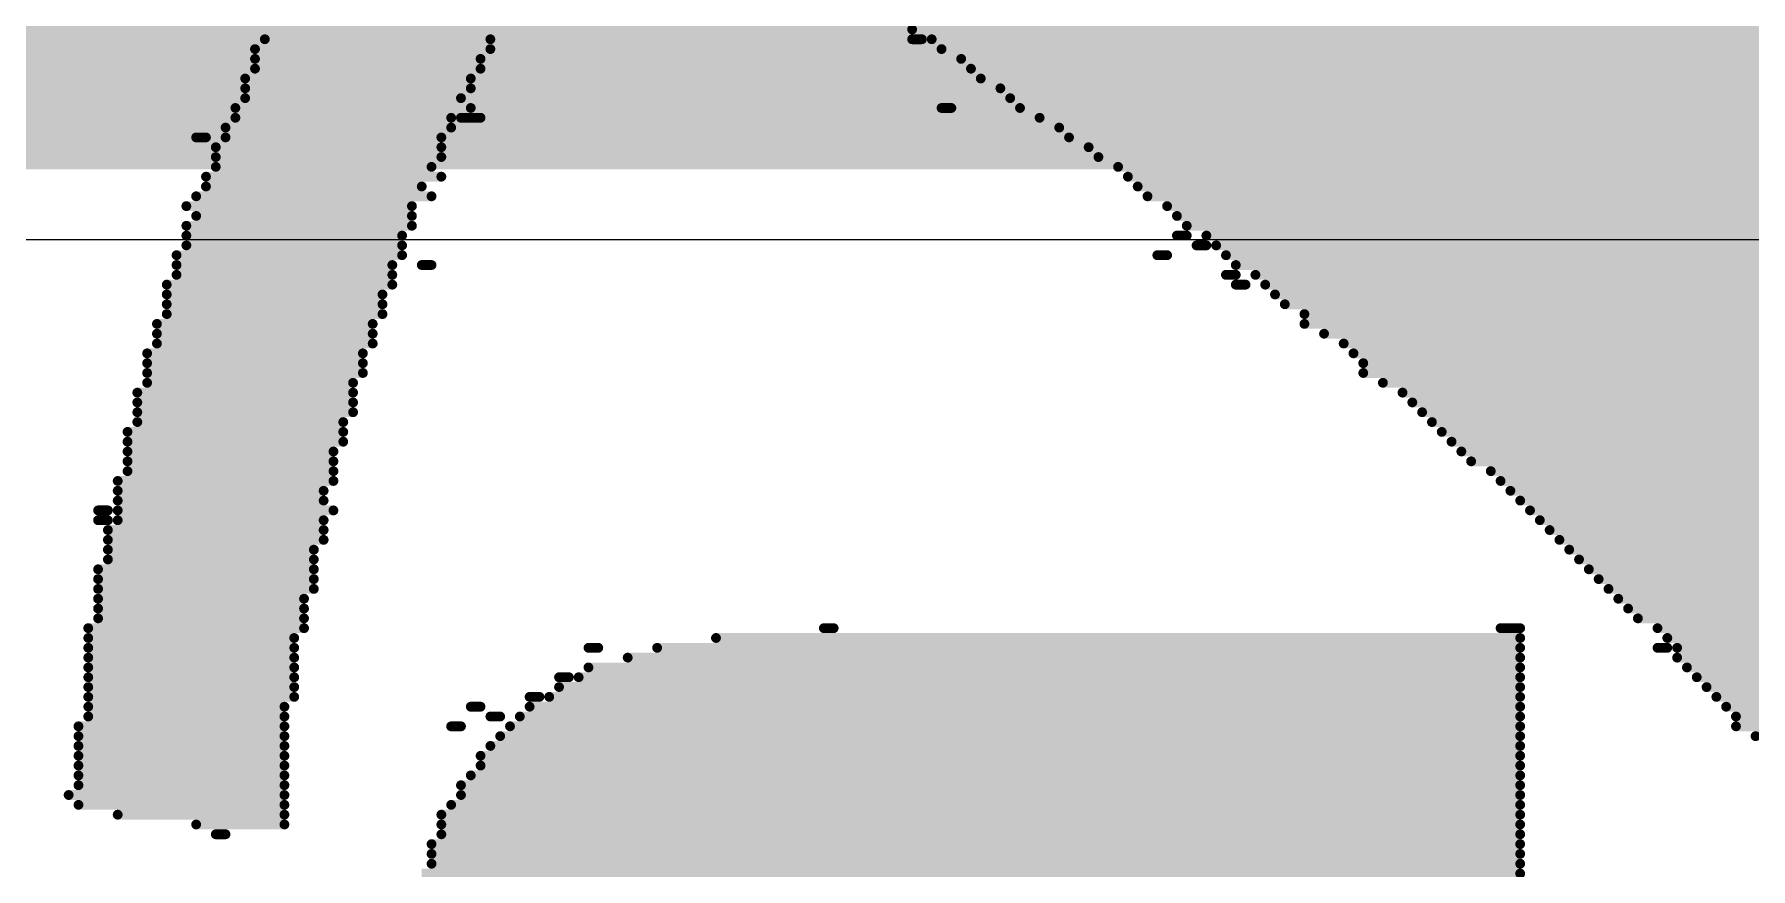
# Model space of a CAD drawing. Header units: inches. Extents: x -5 to 433, y -20 to 71.
# Drawn here: x 14.578 to 19.023, y 54.578 to 56.737 of the extents above; entities that cross this region are included whole.
import ezdxf

# ---------------------------------------------------------------- set-up
doc = ezdxf.new("R2010")
doc.units = ezdxf.units.IN
doc.layers.add('Bottom Overlay', color=54, linetype='Continuous')
doc.layers.add('Top Layer', color=1, linetype='Continuous')

msp = doc.modelspace()

# ---------------------------------------------------------------- hatches: boundary and pattern name
at = {"layer": 'Top Layer'}
msp.add_hatch(color=1, dxfattribs=at).paths.add_polyline_path([(8.89, 56.388), (76.581, 56.388), (76.581, 59.055), (8.89, 59.055)])

# ---------------------------------------------------------------- linework, layer by layer
at = {"layer": 'Bottom Overlay'}
for points in [[(15.2006, 56.75, 0.0254, 0.0254, 0), (15.7848, 56.75, 0.0254, 0.0254, 0)], [(16.8516, 56.75, 0.0254, 0.0254, 0), (20.1536, 56.75, 0.0254, 0.0254, 0)], [(15.1752, 56.7246, 0.0254, 0.0254, 0), (15.7594, 56.7246, 0.0254, 0.0254, 0)], [(16.8516, 56.7246, 0.0254, 0.0254, 0), (16.877, 56.7246, 0.0254, 0.0254, 0)], [(16.9024, 56.7246, 0.0254, 0.0254, 0), (20.179, 56.7246, 0.0254, 0.0254, 0)], [(15.1498, 56.6992, 0.0254, 0.0254, 0), (15.7594, 56.6992, 0.0254, 0.0254, 0)], [(15.1498, 56.6738, 0.0254, 0.0254, 0), (15.734, 56.6738, 0.0254, 0.0254, 0)], [(16.9278, 56.6992, 0.0254, 0.0254, 0), (20.2044, 56.6992, 0.0254, 0.0254, 0)], [(16.9786, 56.6738, 0.0254, 0.0254, 0), (20.2298, 56.6738, 0.0254, 0.0254, 0)], [(15.1244, 56.623, 0.0254, 0.0254, 0), (15.7086, 56.623, 0.0254, 0.0254, 0)], [(15.1498, 56.6484, 0.0254, 0.0254, 0), (15.734, 56.6484, 0.0254, 0.0254, 0)], [(17.004, 56.6484, 0.0254, 0.0254, 0), (20.2806, 56.6484, 0.0254, 0.0254, 0)], [(17.0294, 56.623, 0.0254, 0.0254, 0), (20.2806, 56.623, 0.0254, 0.0254, 0)], [(15.1244, 56.5976, 0.0254, 0.0254, 0), (15.7086, 56.5976, 0.0254, 0.0254, 0)], [(15.1244, 56.5722, 0.0254, 0.0254, 0), (15.6832, 56.5722, 0.0254, 0.0254, 0)], [(17.0802, 56.5976, 0.0254, 0.0254, 0), (20.306, 56.5976, 0.0254, 0.0254, 0)], [(17.1056, 56.5722, 0.0254, 0.0254, 0), (20.3314, 56.5722, 0.0254, 0.0254, 0)], [(15.099, 56.5468, 0.0254, 0.0254, 0), (15.7086, 56.5468, 0.0254, 0.0254, 0)], [(16.9278, 56.5468, 0.0254, 0.0254, 0), (16.9532, 56.5468, 0.0254, 0.0254, 0)], [(17.131, 56.5468, 0.0254, 0.0254, 0), (20.3568, 56.5468, 0.0254, 0.0254, 0)], [(15.0736, 56.496, 0.0254, 0.0254, 0), (15.6578, 56.496, 0.0254, 0.0254, 0)], [(15.099, 56.5214, 0.0254, 0.0254, 0), (15.6578, 56.5214, 0.0254, 0.0254, 0)], [(15.6832, 56.5214, 0.0254, 0.0254, 0), (15.734, 56.5214, 0.0254, 0.0254, 0)], [(17.1818, 56.5214, 0.0254, 0.0254, 0), (20.3822, 56.5214, 0.0254, 0.0254, 0)], [(17.2326, 56.496, 0.0254, 0.0254, 0), (20.4076, 56.496, 0.0254, 0.0254, 0)], [(14.9974, 56.4706, 0.0254, 0.0254, 0), (15.0228, 56.4706, 0.0254, 0.0254, 0)], [(15.0482, 56.4452, 0.0254, 0.0254, 0), (15.6324, 56.4452, 0.0254, 0.0254, 0)], [(15.0736, 56.4706, 0.0254, 0.0254, 0), (15.6324, 56.4706, 0.0254, 0.0254, 0)], [(17.258, 56.4706, 0.0254, 0.0254, 0), (20.4584, 56.4706, 0.0254, 0.0254, 0)], [(17.3088, 56.4452, 0.0254, 0.0254, 0), (20.4838, 56.4452, 0.0254, 0.0254, 0)], [(15.0482, 56.4198, 0.0254, 0.0254, 0), (15.6324, 56.4198, 0.0254, 0.0254, 0)], [(15.0482, 56.3944, 0.0254, 0.0254, 0), (15.607, 56.3944, 0.0254, 0.0254, 0)], [(17.3342, 56.4198, 0.0254, 0.0254, 0), (20.4838, 56.4198, 0.0254, 0.0254, 0)], [(17.385, 56.3944, 0.0254, 0.0254, 0), (20.5092, 56.3944, 0.0254, 0.0254, 0)], [(15.0228, 56.369, 0.0254, 0.0254, 0), (15.6324, 56.369, 0.0254, 0.0254, 0)], [(17.4104, 56.369, 0.0254, 0.0254, 0), (20.5346, 56.369, 0.0254, 0.0254, 0)], [(14.9974, 56.3182, 0.0254, 0.0254, 0), (15.607, 56.3182, 0.0254, 0.0254, 0)], [(15.0228, 56.3436, 0.0254, 0.0254, 0), (15.5816, 56.3436, 0.0254, 0.0254, 0)], [(17.4358, 56.3436, 0.0254, 0.0254, 0), (20.5854, 56.3436, 0.0254, 0.0254, 0)], [(17.4612, 56.3182, 0.0254, 0.0254, 0), (20.6362, 56.3182, 0.0254, 0.0254, 0)], [(14.972, 56.2928, 0.0254, 0.0254, 0), (15.5562, 56.2928, 0.0254, 0.0254, 0)], [(14.9974, 56.2674, 0.0254, 0.0254, 0), (15.5562, 56.2674, 0.0254, 0.0254, 0)], [(17.512, 56.2928, 0.0254, 0.0254, 0), (20.6362, 56.2928, 0.0254, 0.0254, 0)], [(17.5374, 56.2674, 0.0254, 0.0254, 0), (20.6616, 56.2674, 0.0254, 0.0254, 0)], [(14.972, 56.242, 0.0254, 0.0254, 0), (15.5562, 56.242, 0.0254, 0.0254, 0)], [(14.972, 56.2166, 0.0254, 0.0254, 0), (15.5308, 56.2166, 0.0254, 0.0254, 0)], [(17.5374, 56.2166, 0.0254, 0.0254, 0), (17.5628, 56.2166, 0.0254, 0.0254, 0)], [(17.5628, 56.242, 0.0254, 0.0254, 0), (20.687, 56.242, 0.0254, 0.0254, 0)], [(17.6136, 56.2166, 0.0254, 0.0254, 0), (20.7124, 56.2166, 0.0254, 0.0254, 0)], [(14.972, 56.1912, 0.0254, 0.0254, 0), (15.5308, 56.1912, 0.0254, 0.0254, 0)], [(17.5882, 56.1912, 0.0254, 0.0254, 0), (17.6136, 56.1912, 0.0254, 0.0254, 0)], [(17.639, 56.1912, 0.0254, 0.0254, 0), (20.7632, 56.1912, 0.0254, 0.0254, 0)], [(14.9466, 56.1658, 0.0254, 0.0254, 0), (15.5308, 56.1658, 0.0254, 0.0254, 0)], [(14.9466, 56.1404, 0.0254, 0.0254, 0), (15.5054, 56.1404, 0.0254, 0.0254, 0)], [(15.5816, 56.1404, 0.0254, 0.0254, 0), (15.607, 56.1404, 0.0254, 0.0254, 0)], [(17.4866, 56.1658, 0.0254, 0.0254, 0), (17.512, 56.1658, 0.0254, 0.0254, 0)], [(17.6644, 56.1658, 0.0254, 0.0254, 0), (20.7886, 56.1658, 0.0254, 0.0254, 0)], [(17.6898, 56.1404, 0.0254, 0.0254, 0), (20.7886, 56.1404, 0.0254, 0.0254, 0)], [(14.9212, 56.0896, 0.0254, 0.0254, 0), (15.5054, 56.0896, 0.0254, 0.0254, 0)], [(14.9466, 56.115, 0.0254, 0.0254, 0), (15.5054, 56.115, 0.0254, 0.0254, 0)], [(17.6644, 56.115, 0.0254, 0.0254, 0), (17.6898, 56.115, 0.0254, 0.0254, 0)], [(17.6898, 56.0896, 0.0254, 0.0254, 0), (17.7152, 56.0896, 0.0254, 0.0254, 0)], [(17.7406, 56.115, 0.0254, 0.0254, 0), (20.7886, 56.115, 0.0254, 0.0254, 0)], [(17.766, 56.0896, 0.0254, 0.0254, 0), (20.814, 56.0896, 0.0254, 0.0254, 0)], [(14.9212, 56.0642, 0.0254, 0.0254, 0), (15.48, 56.0642, 0.0254, 0.0254, 0)], [(14.9212, 56.0388, 0.0254, 0.0254, 0), (15.48, 56.0388, 0.0254, 0.0254, 0)], [(17.7914, 56.0642, 0.0254, 0.0254, 0), (20.8394, 56.0642, 0.0254, 0.0254, 0)], [(17.8168, 56.0388, 0.0254, 0.0254, 0), (20.8902, 56.0388, 0.0254, 0.0254, 0)], [(14.9212, 56.0134, 0.0254, 0.0254, 0), (15.48, 56.0134, 0.0254, 0.0254, 0)], [(17.8676, 56.0134, 0.0254, 0.0254, 0), (20.9156, 56.0134, 0.0254, 0.0254, 0)], [(14.8958, 55.988, 0.0254, 0.0254, 0), (15.4546, 55.988, 0.0254, 0.0254, 0)], [(14.8958, 55.9626, 0.0254, 0.0254, 0), (15.4546, 55.9626, 0.0254, 0.0254, 0)], [(17.8676, 55.988, 0.0254, 0.0254, 0), (20.9156, 55.988, 0.0254, 0.0254, 0)], [(17.9184, 55.9626, 0.0254, 0.0254, 0), (20.941, 55.9626, 0.0254, 0.0254, 0)], [(14.8704, 55.9118, 0.0254, 0.0254, 0), (15.4292, 55.9118, 0.0254, 0.0254, 0)], [(14.8958, 55.9372, 0.0254, 0.0254, 0), (15.4546, 55.9372, 0.0254, 0.0254, 0)], [(17.9692, 55.9372, 0.0254, 0.0254, 0), (20.9664, 55.9372, 0.0254, 0.0254, 0)], [(17.9946, 55.9118, 0.0254, 0.0254, 0), (21.0172, 55.9118, 0.0254, 0.0254, 0)], [(14.8704, 55.8864, 0.0254, 0.0254, 0), (15.4292, 55.8864, 0.0254, 0.0254, 0)], [(14.8704, 55.861, 0.0254, 0.0254, 0), (15.4292, 55.861, 0.0254, 0.0254, 0)], [(18.02, 55.8864, 0.0254, 0.0254, 0), (21.0172, 55.8864, 0.0254, 0.0254, 0)], [(18.02, 55.861, 0.0254, 0.0254, 0), (21.0426, 55.861, 0.0254, 0.0254, 0)], [(14.8704, 55.8356, 0.0254, 0.0254, 0), (15.4038, 55.8356, 0.0254, 0.0254, 0)], [(18.0708, 55.8356, 0.0254, 0.0254, 0), (21.068, 55.8356, 0.0254, 0.0254, 0)], [(14.845, 55.8102, 0.0254, 0.0254, 0), (15.4038, 55.8102, 0.0254, 0.0254, 0)], [(14.845, 55.7848, 0.0254, 0.0254, 0), (15.4038, 55.7848, 0.0254, 0.0254, 0)], [(18.1216, 55.8102, 0.0254, 0.0254, 0), (21.0934, 55.8102, 0.0254, 0.0254, 0)], [(18.147, 55.7848, 0.0254, 0.0254, 0), (21.1188, 55.7848, 0.0254, 0.0254, 0)], [(14.845, 55.7594, 0.0254, 0.0254, 0), (15.4038, 55.7594, 0.0254, 0.0254, 0)], [(14.845, 55.734, 0.0254, 0.0254, 0), (15.3784, 55.734, 0.0254, 0.0254, 0)], [(18.1724, 55.7594, 0.0254, 0.0254, 0), (21.1442, 55.7594, 0.0254, 0.0254, 0)], [(18.1978, 55.734, 0.0254, 0.0254, 0), (21.1696, 55.734, 0.0254, 0.0254, 0)], [(14.8196, 55.7086, 0.0254, 0.0254, 0), (15.3784, 55.7086, 0.0254, 0.0254, 0)], [(14.8196, 55.6832, 0.0254, 0.0254, 0), (15.3784, 55.6832, 0.0254, 0.0254, 0)], [(18.2232, 55.7086, 0.0254, 0.0254, 0), (21.2204, 55.7086, 0.0254, 0.0254, 0)], [(18.2486, 55.6832, 0.0254, 0.0254, 0), (21.2204, 55.6832, 0.0254, 0.0254, 0)], [(14.8196, 55.6578, 0.0254, 0.0254, 0), (15.353, 55.6578, 0.0254, 0.0254, 0)], [(18.274, 55.6578, 0.0254, 0.0254, 0), (21.2204, 55.6578, 0.0254, 0.0254, 0)], [(14.8196, 55.6324, 0.0254, 0.0254, 0), (15.353, 55.6324, 0.0254, 0.0254, 0)], [(14.8196, 55.607, 0.0254, 0.0254, 0), (15.353, 55.607, 0.0254, 0.0254, 0)], [(18.2994, 55.6324, 0.0254, 0.0254, 0), (21.2458, 55.6324, 0.0254, 0.0254, 0)], [(18.3502, 55.607, 0.0254, 0.0254, 0), (21.2712, 55.607, 0.0254, 0.0254, 0)], [(14.7942, 55.5816, 0.0254, 0.0254, 0), (15.353, 55.5816, 0.0254, 0.0254, 0)], [(14.7942, 55.5562, 0.0254, 0.0254, 0), (15.3276, 55.5562, 0.0254, 0.0254, 0)], [(18.3756, 55.5816, 0.0254, 0.0254, 0), (21.2966, 55.5816, 0.0254, 0.0254, 0)], [(18.401, 55.5562, 0.0254, 0.0254, 0), (21.322, 55.5562, 0.0254, 0.0254, 0)], [(14.7434, 55.5054, 0.0254, 0.0254, 0), (14.7688, 55.5054, 0.0254, 0.0254, 0)], [(14.7942, 55.5308, 0.0254, 0.0254, 0), (15.3276, 55.5308, 0.0254, 0.0254, 0)], [(14.7942, 55.5054, 0.0254, 0.0254, 0), (15.353, 55.5054, 0.0254, 0.0254, 0)], [(18.4264, 55.5308, 0.0254, 0.0254, 0), (21.3728, 55.5308, 0.0254, 0.0254, 0)], [(18.4518, 55.5054, 0.0254, 0.0254, 0), (21.3982, 55.5054, 0.0254, 0.0254, 0)], [(14.7434, 55.48, 0.0254, 0.0254, 0), (14.7688, 55.48, 0.0254, 0.0254, 0)], [(14.7942, 55.48, 0.0254, 0.0254, 0), (15.3276, 55.48, 0.0254, 0.0254, 0)], [(18.4772, 55.48, 0.0254, 0.0254, 0), (21.3982, 55.48, 0.0254, 0.0254, 0)], [(14.7688, 55.4546, 0.0254, 0.0254, 0), (15.3276, 55.4546, 0.0254, 0.0254, 0)], [(14.7688, 55.4292, 0.0254, 0.0254, 0), (15.3276, 55.4292, 0.0254, 0.0254, 0)], [(18.5026, 55.4546, 0.0254, 0.0254, 0), (21.4236, 55.4546, 0.0254, 0.0254, 0)], [(18.528, 55.4292, 0.0254, 0.0254, 0), (21.4236, 55.4292, 0.0254, 0.0254, 0)], [(14.7688, 55.4038, 0.0254, 0.0254, 0), (15.3022, 55.4038, 0.0254, 0.0254, 0)], [(14.7688, 55.3784, 0.0254, 0.0254, 0), (15.3022, 55.3784, 0.0254, 0.0254, 0)], [(18.5534, 55.4038, 0.0254, 0.0254, 0), (21.449, 55.4038, 0.0254, 0.0254, 0)], [(18.5788, 55.3784, 0.0254, 0.0254, 0), (21.4744, 55.3784, 0.0254, 0.0254, 0)], [(14.7434, 55.353, 0.0254, 0.0254, 0), (15.3022, 55.353, 0.0254, 0.0254, 0)], [(14.7434, 55.3276, 0.0254, 0.0254, 0), (15.3022, 55.3276, 0.0254, 0.0254, 0)], [(18.6042, 55.353, 0.0254, 0.0254, 0), (21.4998, 55.353, 0.0254, 0.0254, 0)], [(18.6296, 55.3276, 0.0254, 0.0254, 0), (21.4998, 55.3276, 0.0254, 0.0254, 0)], [(14.7434, 55.3022, 0.0254, 0.0254, 0), (15.3022, 55.3022, 0.0254, 0.0254, 0)], [(18.655, 55.3022, 0.0254, 0.0254, 0), (21.5252, 55.3022, 0.0254, 0.0254, 0)], [(14.7434, 55.2768, 0.0254, 0.0254, 0), (15.2768, 55.2768, 0.0254, 0.0254, 0)], [(14.7434, 55.2514, 0.0254, 0.0254, 0), (15.2768, 55.2514, 0.0254, 0.0254, 0)], [(18.6804, 55.2768, 0.0254, 0.0254, 0), (21.576, 55.2768, 0.0254, 0.0254, 0)], [(18.7058, 55.2514, 0.0254, 0.0254, 0), (21.5506, 55.2514, 0.0254, 0.0254, 0)], [(14.718, 55.2006, 0.0254, 0.0254, 0), (15.2768, 55.2006, 0.0254, 0.0254, 0)], [(14.7434, 55.226, 0.0254, 0.0254, 0), (15.2768, 55.226, 0.0254, 0.0254, 0)], [(16.623, 55.2006, 0.0254, 0.0254, 0), (16.6484, 55.2006, 0.0254, 0.0254, 0)], [(18.3756, 55.2006, 0.0254, 0.0254, 0), (18.4264, 55.2006, 0.0254, 0.0254, 0)], [(18.7312, 55.226, 0.0254, 0.0254, 0), (21.576, 55.226, 0.0254, 0.0254, 0)], [(18.782, 55.2006, 0.0254, 0.0254, 0), (21.6014, 55.2006, 0.0254, 0.0254, 0)], [(14.718, 55.1752, 0.0254, 0.0254, 0), (15.2514, 55.1752, 0.0254, 0.0254, 0)], [(14.718, 55.1498, 0.0254, 0.0254, 0), (15.2514, 55.1498, 0.0254, 0.0254, 0)], [(16.0134, 55.1498, 0.0254, 0.0254, 0), (16.0388, 55.1498, 0.0254, 0.0254, 0)], [(16.1912, 55.1498, 0.0254, 0.0254, 0), (18.4264, 55.1498, 0.0254, 0.0254, 0)], [(16.3436, 55.1752, 0.0254, 0.0254, 0), (18.4264, 55.1752, 0.0254, 0.0254, 0)], [(18.782, 55.1498, 0.0254, 0.0254, 0), (18.8074, 55.1498, 0.0254, 0.0254, 0)], [(18.8074, 55.1752, 0.0254, 0.0254, 0), (21.6268, 55.1752, 0.0254, 0.0254, 0)], [(18.8328, 55.1498, 0.0254, 0.0254, 0), (21.6268, 55.1498, 0.0254, 0.0254, 0)], [(14.718, 55.1244, 0.0254, 0.0254, 0), (15.2514, 55.1244, 0.0254, 0.0254, 0)], [(16.115, 55.1244, 0.0254, 0.0254, 0), (18.4264, 55.1244, 0.0254, 0.0254, 0)], [(18.8328, 55.1244, 0.0254, 0.0254, 0), (21.6522, 55.1244, 0.0254, 0.0254, 0)], [(14.718, 55.099, 0.0254, 0.0254, 0), (15.2514, 55.099, 0.0254, 0.0254, 0)], [(14.718, 55.0736, 0.0254, 0.0254, 0), (15.2514, 55.0736, 0.0254, 0.0254, 0)], [(15.9372, 55.0736, 0.0254, 0.0254, 0), (15.9626, 55.0736, 0.0254, 0.0254, 0)], [(15.988, 55.0736, 0.0254, 0.0254, 0), (18.4264, 55.0736, 0.0254, 0.0254, 0)], [(16.0134, 55.099, 0.0254, 0.0254, 0), (18.4264, 55.099, 0.0254, 0.0254, 0)], [(18.8582, 55.099, 0.0254, 0.0254, 0), (21.6776, 55.099, 0.0254, 0.0254, 0)], [(18.8836, 55.0736, 0.0254, 0.0254, 0), (21.6776, 55.0736, 0.0254, 0.0254, 0)], [(14.718, 55.0482, 0.0254, 0.0254, 0), (15.2514, 55.0482, 0.0254, 0.0254, 0)], [(14.718, 55.0228, 0.0254, 0.0254, 0), (15.2514, 55.0228, 0.0254, 0.0254, 0)], [(15.861, 55.0228, 0.0254, 0.0254, 0), (15.8864, 55.0228, 0.0254, 0.0254, 0)], [(15.9118, 55.0228, 0.0254, 0.0254, 0), (18.4264, 55.0228, 0.0254, 0.0254, 0)], [(15.9372, 55.0482, 0.0254, 0.0254, 0), (18.4264, 55.0482, 0.0254, 0.0254, 0)], [(18.909, 55.0482, 0.0254, 0.0254, 0), (21.6776, 55.0482, 0.0254, 0.0254, 0)], [(18.9344, 55.0228, 0.0254, 0.0254, 0), (21.703, 55.0228, 0.0254, 0.0254, 0)], [(14.718, 54.9974, 0.0254, 0.0254, 0), (15.226, 54.9974, 0.0254, 0.0254, 0)], [(14.718, 54.972, 0.0254, 0.0254, 0), (15.226, 54.972, 0.0254, 0.0254, 0)], [(15.7086, 54.9974, 0.0254, 0.0254, 0), (15.734, 54.9974, 0.0254, 0.0254, 0)], [(15.7594, 54.972, 0.0254, 0.0254, 0), (15.7848, 54.972, 0.0254, 0.0254, 0)], [(15.8356, 54.972, 0.0254, 0.0254, 0), (18.4264, 54.972, 0.0254, 0.0254, 0)], [(15.861, 54.9974, 0.0254, 0.0254, 0), (18.4264, 54.9974, 0.0254, 0.0254, 0)], [(18.9598, 54.9974, 0.0254, 0.0254, 0), (21.703, 54.9974, 0.0254, 0.0254, 0)], [(18.9852, 54.972, 0.0254, 0.0254, 0), (21.703, 54.972, 0.0254, 0.0254, 0)], [(14.6926, 54.9466, 0.0254, 0.0254, 0), (15.226, 54.9466, 0.0254, 0.0254, 0)], [(15.6578, 54.9466, 0.0254, 0.0254, 0), (15.6832, 54.9466, 0.0254, 0.0254, 0)], [(15.8102, 54.9466, 0.0254, 0.0254, 0), (18.4264, 54.9466, 0.0254, 0.0254, 0)], [(18.9852, 54.9466, 0.0254, 0.0254, 0), (24.37, 54.9466, 0.0254, 0.0254, 0)], [(14.6926, 54.9212, 0.0254, 0.0254, 0), (15.226, 54.9212, 0.0254, 0.0254, 0)], [(14.6926, 54.8958, 0.0254, 0.0254, 0), (15.226, 54.8958, 0.0254, 0.0254, 0)], [(15.7594, 54.8958, 0.0254, 0.0254, 0), (18.4264, 54.8958, 0.0254, 0.0254, 0)], [(15.7848, 54.9212, 0.0254, 0.0254, 0), (18.4264, 54.9212, 0.0254, 0.0254, 0)], [(19.036, 54.9212, 0.0254, 0.0254, 0), (24.37, 54.9212, 0.0254, 0.0254, 0)], [(14.6926, 54.8704, 0.0254, 0.0254, 0), (15.226, 54.8704, 0.0254, 0.0254, 0)], [(14.6926, 54.845, 0.0254, 0.0254, 0), (15.226, 54.845, 0.0254, 0.0254, 0)], [(15.734, 54.8704, 0.0254, 0.0254, 0), (18.4264, 54.8704, 0.0254, 0.0254, 0)], [(15.734, 54.845, 0.0254, 0.0254, 0), (18.4264, 54.845, 0.0254, 0.0254, 0)], [(14.6926, 54.8196, 0.0254, 0.0254, 0), (15.226, 54.8196, 0.0254, 0.0254, 0)], [(14.6926, 54.7942, 0.0254, 0.0254, 0), (15.226, 54.7942, 0.0254, 0.0254, 0)], [(15.6832, 54.7942, 0.0254, 0.0254, 0), (18.4264, 54.7942, 0.0254, 0.0254, 0)], [(15.7086, 54.8196, 0.0254, 0.0254, 0), (18.4264, 54.8196, 0.0254, 0.0254, 0)], [(14.6672, 54.7688, 0.0254, 0.0254, 0), (15.226, 54.7688, 0.0254, 0.0254, 0)], [(15.6832, 54.7688, 0.0254, 0.0254, 0), (18.4264, 54.7688, 0.0254, 0.0254, 0)], [(14.6926, 54.7434, 0.0254, 0.0254, 0), (15.226, 54.7434, 0.0254, 0.0254, 0)], [(14.7942, 54.718, 0.0254, 0.0254, 0), (15.226, 54.718, 0.0254, 0.0254, 0)], [(15.6324, 54.718, 0.0254, 0.0254, 0), (18.4264, 54.718, 0.0254, 0.0254, 0)], [(15.6578, 54.7434, 0.0254, 0.0254, 0), (18.4264, 54.7434, 0.0254, 0.0254, 0)], [(14.9974, 54.6926, 0.0254, 0.0254, 0), (15.226, 54.6926, 0.0254, 0.0254, 0)], [(15.0482, 54.6672, 0.0254, 0.0254, 0), (15.0736, 54.6672, 0.0254, 0.0254, 0)], [(15.6324, 54.6926, 0.0254, 0.0254, 0), (18.4264, 54.6926, 0.0254, 0.0254, 0)], [(15.6324, 54.6672, 0.0254, 0.0254, 0), (18.4264, 54.6672, 0.0254, 0.0254, 0)], [(15.607, 54.6418, 0.0254, 0.0254, 0), (18.4264, 54.6418, 0.0254, 0.0254, 0)], [(15.607, 54.6164, 0.0254, 0.0254, 0), (18.4264, 54.6164, 0.0254, 0.0254, 0)], [(15.607, 54.591, 0.0254, 0.0254, 0), (18.4264, 54.591, 0.0254, 0.0254, 0)], [(15.5816, 54.5656, 0.0254, 0.0254, 0), (18.4264, 54.5656, 0.0254, 0.0254, 0)]]:
    msp.add_lwpolyline(points, format="xyseb", dxfattribs=at)
for points in [[(16.8453, 56.75, 0.0127, 0.0127, 1), (16.858, 56.75, 0.0127, 0.0127, 1)], [(15.1689, 56.7246, 0.0127, 0.0127, 1), (15.1816, 56.7246, 0.0127, 0.0127, 1)], [(15.7531, 56.7246, 0.0127, 0.0127, 1), (15.7658, 56.7246, 0.0127, 0.0127, 1)], [(16.8453, 56.7246, 0.0127, 0.0127, 1), (16.858, 56.7246, 0.0127, 0.0127, 1)], [(16.8707, 56.7246, 0.0127, 0.0127, 1), (16.8834, 56.7246, 0.0127, 0.0127, 1)], [(16.8961, 56.7246, 0.0127, 0.0127, 1), (16.9088, 56.7246, 0.0127, 0.0127, 1)], [(15.1435, 56.6992, 0.0127, 0.0127, 1), (15.1562, 56.6992, 0.0127, 0.0127, 1)], [(15.1435, 56.6738, 0.0127, 0.0127, 1), (15.1562, 56.6738, 0.0127, 0.0127, 1)], [(15.7277, 56.6738, 0.0127, 0.0127, 1), (15.7404, 56.6738, 0.0127, 0.0127, 1)], [(15.7531, 56.6992, 0.0127, 0.0127, 1), (15.7658, 56.6992, 0.0127, 0.0127, 1)], [(16.9215, 56.6992, 0.0127, 0.0127, 1), (16.9342, 56.6992, 0.0127, 0.0127, 1)], [(16.9723, 56.6738, 0.0127, 0.0127, 1), (16.985, 56.6738, 0.0127, 0.0127, 1)], [(15.1181, 56.623, 0.0127, 0.0127, 1), (15.1308, 56.623, 0.0127, 0.0127, 1)], [(15.1435, 56.6484, 0.0127, 0.0127, 1), (15.1562, 56.6484, 0.0127, 0.0127, 1)], [(15.7023, 56.623, 0.0127, 0.0127, 1), (15.715, 56.623, 0.0127, 0.0127, 1)], [(15.7277, 56.6484, 0.0127, 0.0127, 1), (15.7404, 56.6484, 0.0127, 0.0127, 1)], [(16.9977, 56.6484, 0.0127, 0.0127, 1), (17.0104, 56.6484, 0.0127, 0.0127, 1)], [(17.0231, 56.623, 0.0127, 0.0127, 1), (17.0358, 56.623, 0.0127, 0.0127, 1)], [(15.1181, 56.5976, 0.0127, 0.0127, 1), (15.1308, 56.5976, 0.0127, 0.0127, 1)], [(15.1181, 56.5722, 0.0127, 0.0127, 1), (15.1308, 56.5722, 0.0127, 0.0127, 1)], [(15.6769, 56.5722, 0.0127, 0.0127, 1), (15.6896, 56.5722, 0.0127, 0.0127, 1)], [(15.7023, 56.5976, 0.0127, 0.0127, 1), (15.715, 56.5976, 0.0127, 0.0127, 1)], [(17.0739, 56.5976, 0.0127, 0.0127, 1), (17.0866, 56.5976, 0.0127, 0.0127, 1)], [(17.0993, 56.5722, 0.0127, 0.0127, 1), (17.112, 56.5722, 0.0127, 0.0127, 1)], [(15.0927, 56.5468, 0.0127, 0.0127, 1), (15.1054, 56.5468, 0.0127, 0.0127, 1)], [(15.7023, 56.5468, 0.0127, 0.0127, 1), (15.715, 56.5468, 0.0127, 0.0127, 1)], [(16.9215, 56.5468, 0.0127, 0.0127, 1), (16.9342, 56.5468, 0.0127, 0.0127, 1)], [(16.9469, 56.5468, 0.0127, 0.0127, 1), (16.9596, 56.5468, 0.0127, 0.0127, 1)], [(17.1247, 56.5468, 0.0127, 0.0127, 1), (17.1374, 56.5468, 0.0127, 0.0127, 1)], [(15.0673, 56.496, 0.0127, 0.0127, 1), (15.08, 56.496, 0.0127, 0.0127, 1)], [(15.0927, 56.5214, 0.0127, 0.0127, 1), (15.1054, 56.5214, 0.0127, 0.0127, 1)], [(15.6515, 56.5214, 0.0127, 0.0127, 1), (15.6642, 56.5214, 0.0127, 0.0127, 1)], [(15.6515, 56.496, 0.0127, 0.0127, 1), (15.6642, 56.496, 0.0127, 0.0127, 1)], [(15.6769, 56.5214, 0.0127, 0.0127, 1), (15.6896, 56.5214, 0.0127, 0.0127, 1)], [(15.7277, 56.5214, 0.0127, 0.0127, 1), (15.7404, 56.5214, 0.0127, 0.0127, 1)], [(17.1755, 56.5214, 0.0127, 0.0127, 1), (17.1882, 56.5214, 0.0127, 0.0127, 1)], [(17.2263, 56.496, 0.0127, 0.0127, 1), (17.239, 56.496, 0.0127, 0.0127, 1)], [(14.9911, 56.4706, 0.0127, 0.0127, 1), (15.0038, 56.4706, 0.0127, 0.0127, 1)], [(15.0165, 56.4706, 0.0127, 0.0127, 1), (15.0292, 56.4706, 0.0127, 0.0127, 1)], [(15.0419, 56.4452, 0.0127, 0.0127, 1), (15.0546, 56.4452, 0.0127, 0.0127, 1)], [(15.0673, 56.4706, 0.0127, 0.0127, 1), (15.08, 56.4706, 0.0127, 0.0127, 1)], [(15.6261, 56.4706, 0.0127, 0.0127, 1), (15.6388, 56.4706, 0.0127, 0.0127, 1)], [(15.6261, 56.4452, 0.0127, 0.0127, 1), (15.6388, 56.4452, 0.0127, 0.0127, 1)], [(17.2517, 56.4706, 0.0127, 0.0127, 1), (17.2644, 56.4706, 0.0127, 0.0127, 1)], [(17.3025, 56.4452, 0.0127, 0.0127, 1), (17.3152, 56.4452, 0.0127, 0.0127, 1)], [(15.0419, 56.4198, 0.0127, 0.0127, 1), (15.0546, 56.4198, 0.0127, 0.0127, 1)], [(15.0419, 56.3944, 0.0127, 0.0127, 1), (15.0546, 56.3944, 0.0127, 0.0127, 1)], [(15.6007, 56.3944, 0.0127, 0.0127, 1), (15.6134, 56.3944, 0.0127, 0.0127, 1)], [(15.6261, 56.4198, 0.0127, 0.0127, 1), (15.6388, 56.4198, 0.0127, 0.0127, 1)], [(17.3279, 56.4198, 0.0127, 0.0127, 1), (17.3406, 56.4198, 0.0127, 0.0127, 1)], [(17.3787, 56.3944, 0.0127, 0.0127, 1), (17.3914, 56.3944, 0.0127, 0.0127, 1)], [(15.0165, 56.369, 0.0127, 0.0127, 1), (15.0292, 56.369, 0.0127, 0.0127, 1)], [(15.6261, 56.369, 0.0127, 0.0127, 1), (15.6388, 56.369, 0.0127, 0.0127, 1)], [(17.4041, 56.369, 0.0127, 0.0127, 1), (17.4168, 56.369, 0.0127, 0.0127, 1)], [(14.9911, 56.3182, 0.0127, 0.0127, 1), (15.0038, 56.3182, 0.0127, 0.0127, 1)], [(15.0165, 56.3436, 0.0127, 0.0127, 1), (15.0292, 56.3436, 0.0127, 0.0127, 1)], [(15.5753, 56.3436, 0.0127, 0.0127, 1), (15.588, 56.3436, 0.0127, 0.0127, 1)], [(15.6007, 56.3182, 0.0127, 0.0127, 1), (15.6134, 56.3182, 0.0127, 0.0127, 1)], [(17.4295, 56.3436, 0.0127, 0.0127, 1), (17.4422, 56.3436, 0.0127, 0.0127, 1)], [(17.4549, 56.3182, 0.0127, 0.0127, 1), (17.4676, 56.3182, 0.0127, 0.0127, 1)], [(14.9657, 56.2928, 0.0127, 0.0127, 1), (14.9784, 56.2928, 0.0127, 0.0127, 1)], [(14.9911, 56.2674, 0.0127, 0.0127, 1), (15.0038, 56.2674, 0.0127, 0.0127, 1)], [(15.5499, 56.2928, 0.0127, 0.0127, 1), (15.5626, 56.2928, 0.0127, 0.0127, 1)], [(15.5499, 56.2674, 0.0127, 0.0127, 1), (15.5626, 56.2674, 0.0127, 0.0127, 1)], [(17.5057, 56.2928, 0.0127, 0.0127, 1), (17.5184, 56.2928, 0.0127, 0.0127, 1)], [(17.5311, 56.2674, 0.0127, 0.0127, 1), (17.5438, 56.2674, 0.0127, 0.0127, 1)], [(14.9657, 56.242, 0.0127, 0.0127, 1), (14.9784, 56.242, 0.0127, 0.0127, 1)], [(14.9657, 56.2166, 0.0127, 0.0127, 1), (14.9784, 56.2166, 0.0127, 0.0127, 1)], [(15.5245, 56.2166, 0.0127, 0.0127, 1), (15.5372, 56.2166, 0.0127, 0.0127, 1)], [(15.5499, 56.242, 0.0127, 0.0127, 1), (15.5626, 56.242, 0.0127, 0.0127, 1)], [(17.5311, 56.2166, 0.0127, 0.0127, 1), (17.5438, 56.2166, 0.0127, 0.0127, 1)], [(17.5565, 56.242, 0.0127, 0.0127, 1), (17.5692, 56.242, 0.0127, 0.0127, 1)], [(17.5565, 56.2166, 0.0127, 0.0127, 1), (17.5692, 56.2166, 0.0127, 0.0127, 1)], [(17.6073, 56.2166, 0.0127, 0.0127, 1), (17.62, 56.2166, 0.0127, 0.0127, 1)], [(14.9657, 56.1912, 0.0127, 0.0127, 1), (14.9784, 56.1912, 0.0127, 0.0127, 1)], [(15.5245, 56.1912, 0.0127, 0.0127, 1), (15.5372, 56.1912, 0.0127, 0.0127, 1)], [(17.5819, 56.1912, 0.0127, 0.0127, 1), (17.5946, 56.1912, 0.0127, 0.0127, 1)], [(17.6073, 56.1912, 0.0127, 0.0127, 1), (17.62, 56.1912, 0.0127, 0.0127, 1)], [(17.6327, 56.1912, 0.0127, 0.0127, 1), (17.6454, 56.1912, 0.0127, 0.0127, 1)], [(14.9403, 56.1658, 0.0127, 0.0127, 1), (14.953, 56.1658, 0.0127, 0.0127, 1)], [(14.9403, 56.1404, 0.0127, 0.0127, 1), (14.953, 56.1404, 0.0127, 0.0127, 1)], [(15.4991, 56.1404, 0.0127, 0.0127, 1), (15.5118, 56.1404, 0.0127, 0.0127, 1)], [(15.5245, 56.1658, 0.0127, 0.0127, 1), (15.5372, 56.1658, 0.0127, 0.0127, 1)], [(15.5753, 56.1404, 0.0127, 0.0127, 1), (15.588, 56.1404, 0.0127, 0.0127, 1)], [(15.6007, 56.1404, 0.0127, 0.0127, 1), (15.6134, 56.1404, 0.0127, 0.0127, 1)], [(17.4803, 56.1658, 0.0127, 0.0127, 1), (17.493, 56.1658, 0.0127, 0.0127, 1)], [(17.5057, 56.1658, 0.0127, 0.0127, 1), (17.5184, 56.1658, 0.0127, 0.0127, 1)], [(17.6581, 56.1658, 0.0127, 0.0127, 1), (17.6708, 56.1658, 0.0127, 0.0127, 1)], [(17.6835, 56.1404, 0.0127, 0.0127, 1), (17.6962, 56.1404, 0.0127, 0.0127, 1)], [(14.9149, 56.0896, 0.0127, 0.0127, 1), (14.9276, 56.0896, 0.0127, 0.0127, 1)], [(14.9403, 56.115, 0.0127, 0.0127, 1), (14.953, 56.115, 0.0127, 0.0127, 1)], [(15.4991, 56.115, 0.0127, 0.0127, 1), (15.5118, 56.115, 0.0127, 0.0127, 1)], [(15.4991, 56.0896, 0.0127, 0.0127, 1), (15.5118, 56.0896, 0.0127, 0.0127, 1)], [(17.6581, 56.115, 0.0127, 0.0127, 1), (17.6708, 56.115, 0.0127, 0.0127, 1)], [(17.6835, 56.115, 0.0127, 0.0127, 1), (17.6962, 56.115, 0.0127, 0.0127, 1)], [(17.6835, 56.0896, 0.0127, 0.0127, 1), (17.6962, 56.0896, 0.0127, 0.0127, 1)], [(17.7089, 56.0896, 0.0127, 0.0127, 1), (17.7216, 56.0896, 0.0127, 0.0127, 1)], [(17.7343, 56.115, 0.0127, 0.0127, 1), (17.747, 56.115, 0.0127, 0.0127, 1)], [(17.7597, 56.0896, 0.0127, 0.0127, 1), (17.7724, 56.0896, 0.0127, 0.0127, 1)], [(14.9149, 56.0642, 0.0127, 0.0127, 1), (14.9276, 56.0642, 0.0127, 0.0127, 1)], [(14.9149, 56.0388, 0.0127, 0.0127, 1), (14.9276, 56.0388, 0.0127, 0.0127, 1)], [(15.4737, 56.0642, 0.0127, 0.0127, 1), (15.4864, 56.0642, 0.0127, 0.0127, 1)], [(15.4737, 56.0388, 0.0127, 0.0127, 1), (15.4864, 56.0388, 0.0127, 0.0127, 1)], [(17.7851, 56.0642, 0.0127, 0.0127, 1), (17.7978, 56.0642, 0.0127, 0.0127, 1)], [(17.8105, 56.0388, 0.0127, 0.0127, 1), (17.8232, 56.0388, 0.0127, 0.0127, 1)], [(14.9149, 56.0134, 0.0127, 0.0127, 1), (14.9276, 56.0134, 0.0127, 0.0127, 1)], [(15.4737, 56.0134, 0.0127, 0.0127, 1), (15.4864, 56.0134, 0.0127, 0.0127, 1)], [(17.8613, 56.0134, 0.0127, 0.0127, 1), (17.874, 56.0134, 0.0127, 0.0127, 1)], [(14.8895, 55.988, 0.0127, 0.0127, 1), (14.9022, 55.988, 0.0127, 0.0127, 1)], [(14.8895, 55.9626, 0.0127, 0.0127, 1), (14.9022, 55.9626, 0.0127, 0.0127, 1)], [(15.4483, 55.988, 0.0127, 0.0127, 1), (15.461, 55.988, 0.0127, 0.0127, 1)], [(15.4483, 55.9626, 0.0127, 0.0127, 1), (15.461, 55.9626, 0.0127, 0.0127, 1)], [(17.8613, 55.988, 0.0127, 0.0127, 1), (17.874, 55.988, 0.0127, 0.0127, 1)], [(17.9121, 55.9626, 0.0127, 0.0127, 1), (17.9248, 55.9626, 0.0127, 0.0127, 1)], [(14.8641, 55.9118, 0.0127, 0.0127, 1), (14.8768, 55.9118, 0.0127, 0.0127, 1)], [(14.8895, 55.9372, 0.0127, 0.0127, 1), (14.9022, 55.9372, 0.0127, 0.0127, 1)], [(15.4229, 55.9118, 0.0127, 0.0127, 1), (15.4356, 55.9118, 0.0127, 0.0127, 1)], [(15.4483, 55.9372, 0.0127, 0.0127, 1), (15.461, 55.9372, 0.0127, 0.0127, 1)], [(17.9629, 55.9372, 0.0127, 0.0127, 1), (17.9756, 55.9372, 0.0127, 0.0127, 1)], [(17.9883, 55.9118, 0.0127, 0.0127, 1), (18.001, 55.9118, 0.0127, 0.0127, 1)], [(14.8641, 55.8864, 0.0127, 0.0127, 1), (14.8768, 55.8864, 0.0127, 0.0127, 1)], [(14.8641, 55.861, 0.0127, 0.0127, 1), (14.8768, 55.861, 0.0127, 0.0127, 1)], [(15.4229, 55.8864, 0.0127, 0.0127, 1), (15.4356, 55.8864, 0.0127, 0.0127, 1)], [(15.4229, 55.861, 0.0127, 0.0127, 1), (15.4356, 55.861, 0.0127, 0.0127, 1)], [(18.0137, 55.8864, 0.0127, 0.0127, 1), (18.0264, 55.8864, 0.0127, 0.0127, 1)], [(18.0137, 55.861, 0.0127, 0.0127, 1), (18.0264, 55.861, 0.0127, 0.0127, 1)], [(14.8641, 55.8356, 0.0127, 0.0127, 1), (14.8768, 55.8356, 0.0127, 0.0127, 1)], [(15.3975, 55.8356, 0.0127, 0.0127, 1), (15.4102, 55.8356, 0.0127, 0.0127, 1)], [(18.0645, 55.8356, 0.0127, 0.0127, 1), (18.0772, 55.8356, 0.0127, 0.0127, 1)], [(14.8387, 55.8102, 0.0127, 0.0127, 1), (14.8514, 55.8102, 0.0127, 0.0127, 1)], [(14.8387, 55.7848, 0.0127, 0.0127, 1), (14.8514, 55.7848, 0.0127, 0.0127, 1)], [(15.3975, 55.8102, 0.0127, 0.0127, 1), (15.4102, 55.8102, 0.0127, 0.0127, 1)], [(15.3975, 55.7848, 0.0127, 0.0127, 1), (15.4102, 55.7848, 0.0127, 0.0127, 1)], [(18.1153, 55.8102, 0.0127, 0.0127, 1), (18.128, 55.8102, 0.0127, 0.0127, 1)], [(18.1407, 55.7848, 0.0127, 0.0127, 1), (18.1534, 55.7848, 0.0127, 0.0127, 1)], [(14.8387, 55.7594, 0.0127, 0.0127, 1), (14.8514, 55.7594, 0.0127, 0.0127, 1)], [(14.8387, 55.734, 0.0127, 0.0127, 1), (14.8514, 55.734, 0.0127, 0.0127, 1)], [(15.3721, 55.734, 0.0127, 0.0127, 1), (15.3848, 55.734, 0.0127, 0.0127, 1)], [(15.3975, 55.7594, 0.0127, 0.0127, 1), (15.4102, 55.7594, 0.0127, 0.0127, 1)], [(18.1661, 55.7594, 0.0127, 0.0127, 1), (18.1788, 55.7594, 0.0127, 0.0127, 1)], [(18.1915, 55.734, 0.0127, 0.0127, 1), (18.2042, 55.734, 0.0127, 0.0127, 1)], [(14.8133, 55.7086, 0.0127, 0.0127, 1), (14.826, 55.7086, 0.0127, 0.0127, 1)], [(14.8133, 55.6832, 0.0127, 0.0127, 1), (14.826, 55.6832, 0.0127, 0.0127, 1)], [(15.3721, 55.7086, 0.0127, 0.0127, 1), (15.3848, 55.7086, 0.0127, 0.0127, 1)], [(15.3721, 55.6832, 0.0127, 0.0127, 1), (15.3848, 55.6832, 0.0127, 0.0127, 1)], [(18.2169, 55.7086, 0.0127, 0.0127, 1), (18.2296, 55.7086, 0.0127, 0.0127, 1)], [(18.2423, 55.6832, 0.0127, 0.0127, 1), (18.255, 55.6832, 0.0127, 0.0127, 1)], [(14.8133, 55.6578, 0.0127, 0.0127, 1), (14.826, 55.6578, 0.0127, 0.0127, 1)], [(15.3467, 55.6578, 0.0127, 0.0127, 1), (15.3594, 55.6578, 0.0127, 0.0127, 1)], [(18.2677, 55.6578, 0.0127, 0.0127, 1), (18.2804, 55.6578, 0.0127, 0.0127, 1)], [(14.8133, 55.6324, 0.0127, 0.0127, 1), (14.826, 55.6324, 0.0127, 0.0127, 1)], [(14.8133, 55.607, 0.0127, 0.0127, 1), (14.826, 55.607, 0.0127, 0.0127, 1)], [(15.3467, 55.6324, 0.0127, 0.0127, 1), (15.3594, 55.6324, 0.0127, 0.0127, 1)], [(15.3467, 55.607, 0.0127, 0.0127, 1), (15.3594, 55.607, 0.0127, 0.0127, 1)], [(18.2931, 55.6324, 0.0127, 0.0127, 1), (18.3058, 55.6324, 0.0127, 0.0127, 1)], [(18.3439, 55.607, 0.0127, 0.0127, 1), (18.3566, 55.607, 0.0127, 0.0127, 1)], [(14.7879, 55.5816, 0.0127, 0.0127, 1), (14.8006, 55.5816, 0.0127, 0.0127, 1)], [(14.7879, 55.5562, 0.0127, 0.0127, 1), (14.8006, 55.5562, 0.0127, 0.0127, 1)], [(15.3213, 55.5562, 0.0127, 0.0127, 1), (15.334, 55.5562, 0.0127, 0.0127, 1)], [(15.3467, 55.5816, 0.0127, 0.0127, 1), (15.3594, 55.5816, 0.0127, 0.0127, 1)], [(18.3693, 55.5816, 0.0127, 0.0127, 1), (18.382, 55.5816, 0.0127, 0.0127, 1)], [(18.3947, 55.5562, 0.0127, 0.0127, 1), (18.4074, 55.5562, 0.0127, 0.0127, 1)], [(14.7371, 55.5054, 0.0127, 0.0127, 1), (14.7498, 55.5054, 0.0127, 0.0127, 1)], [(14.7625, 55.5054, 0.0127, 0.0127, 1), (14.7752, 55.5054, 0.0127, 0.0127, 1)], [(14.7879, 55.5308, 0.0127, 0.0127, 1), (14.8006, 55.5308, 0.0127, 0.0127, 1)], [(14.7879, 55.5054, 0.0127, 0.0127, 1), (14.8006, 55.5054, 0.0127, 0.0127, 1)], [(15.3213, 55.5308, 0.0127, 0.0127, 1), (15.334, 55.5308, 0.0127, 0.0127, 1)], [(15.3467, 55.5054, 0.0127, 0.0127, 1), (15.3594, 55.5054, 0.0127, 0.0127, 1)], [(18.4201, 55.5308, 0.0127, 0.0127, 1), (18.4328, 55.5308, 0.0127, 0.0127, 1)], [(18.4455, 55.5054, 0.0127, 0.0127, 1), (18.4582, 55.5054, 0.0127, 0.0127, 1)], [(14.7371, 55.48, 0.0127, 0.0127, 1), (14.7498, 55.48, 0.0127, 0.0127, 1)], [(14.7625, 55.48, 0.0127, 0.0127, 1), (14.7752, 55.48, 0.0127, 0.0127, 1)], [(14.7879, 55.48, 0.0127, 0.0127, 1), (14.8006, 55.48, 0.0127, 0.0127, 1)], [(15.3213, 55.48, 0.0127, 0.0127, 1), (15.334, 55.48, 0.0127, 0.0127, 1)], [(18.4709, 55.48, 0.0127, 0.0127, 1), (18.4836, 55.48, 0.0127, 0.0127, 1)], [(14.7625, 55.4546, 0.0127, 0.0127, 1), (14.7752, 55.4546, 0.0127, 0.0127, 1)], [(14.7625, 55.4292, 0.0127, 0.0127, 1), (14.7752, 55.4292, 0.0127, 0.0127, 1)], [(15.3213, 55.4546, 0.0127, 0.0127, 1), (15.334, 55.4546, 0.0127, 0.0127, 1)], [(15.3213, 55.4292, 0.0127, 0.0127, 1), (15.334, 55.4292, 0.0127, 0.0127, 1)], [(18.4963, 55.4546, 0.0127, 0.0127, 1), (18.509, 55.4546, 0.0127, 0.0127, 1)], [(18.5217, 55.4292, 0.0127, 0.0127, 1), (18.5344, 55.4292, 0.0127, 0.0127, 1)], [(14.7625, 55.4038, 0.0127, 0.0127, 1), (14.7752, 55.4038, 0.0127, 0.0127, 1)], [(14.7625, 55.3784, 0.0127, 0.0127, 1), (14.7752, 55.3784, 0.0127, 0.0127, 1)], [(15.2959, 55.4038, 0.0127, 0.0127, 1), (15.3086, 55.4038, 0.0127, 0.0127, 1)], [(15.2959, 55.3784, 0.0127, 0.0127, 1), (15.3086, 55.3784, 0.0127, 0.0127, 1)], [(18.5471, 55.4038, 0.0127, 0.0127, 1), (18.5598, 55.4038, 0.0127, 0.0127, 1)], [(18.5725, 55.3784, 0.0127, 0.0127, 1), (18.5852, 55.3784, 0.0127, 0.0127, 1)], [(14.7371, 55.353, 0.0127, 0.0127, 1), (14.7498, 55.353, 0.0127, 0.0127, 1)], [(14.7371, 55.3276, 0.0127, 0.0127, 1), (14.7498, 55.3276, 0.0127, 0.0127, 1)], [(15.2959, 55.353, 0.0127, 0.0127, 1), (15.3086, 55.353, 0.0127, 0.0127, 1)], [(15.2959, 55.3276, 0.0127, 0.0127, 1), (15.3086, 55.3276, 0.0127, 0.0127, 1)], [(18.5979, 55.353, 0.0127, 0.0127, 1), (18.6106, 55.353, 0.0127, 0.0127, 1)], [(18.6233, 55.3276, 0.0127, 0.0127, 1), (18.636, 55.3276, 0.0127, 0.0127, 1)], [(14.7371, 55.3022, 0.0127, 0.0127, 1), (14.7498, 55.3022, 0.0127, 0.0127, 1)], [(15.2959, 55.3022, 0.0127, 0.0127, 1), (15.3086, 55.3022, 0.0127, 0.0127, 1)], [(18.6487, 55.3022, 0.0127, 0.0127, 1), (18.6614, 55.3022, 0.0127, 0.0127, 1)], [(14.7371, 55.2768, 0.0127, 0.0127, 1), (14.7498, 55.2768, 0.0127, 0.0127, 1)], [(14.7371, 55.2514, 0.0127, 0.0127, 1), (14.7498, 55.2514, 0.0127, 0.0127, 1)], [(15.2705, 55.2768, 0.0127, 0.0127, 1), (15.2832, 55.2768, 0.0127, 0.0127, 1)], [(15.2705, 55.2514, 0.0127, 0.0127, 1), (15.2832, 55.2514, 0.0127, 0.0127, 1)], [(18.6741, 55.2768, 0.0127, 0.0127, 1), (18.6868, 55.2768, 0.0127, 0.0127, 1)], [(18.6995, 55.2514, 0.0127, 0.0127, 1), (18.7122, 55.2514, 0.0127, 0.0127, 1)], [(14.7117, 55.2006, 0.0127, 0.0127, 1), (14.7244, 55.2006, 0.0127, 0.0127, 1)], [(14.7371, 55.226, 0.0127, 0.0127, 1), (14.7498, 55.226, 0.0127, 0.0127, 1)], [(15.2705, 55.226, 0.0127, 0.0127, 1), (15.2832, 55.226, 0.0127, 0.0127, 1)], [(15.2705, 55.2006, 0.0127, 0.0127, 1), (15.2832, 55.2006, 0.0127, 0.0127, 1)], [(16.6167, 55.2006, 0.0127, 0.0127, 1), (16.6294, 55.2006, 0.0127, 0.0127, 1)], [(16.6421, 55.2006, 0.0127, 0.0127, 1), (16.6548, 55.2006, 0.0127, 0.0127, 1)], [(18.3693, 55.2006, 0.0127, 0.0127, 1), (18.382, 55.2006, 0.0127, 0.0127, 1)], [(18.4201, 55.2006, 0.0127, 0.0127, 1), (18.4328, 55.2006, 0.0127, 0.0127, 1)], [(18.7249, 55.226, 0.0127, 0.0127, 1), (18.7376, 55.226, 0.0127, 0.0127, 1)], [(18.7757, 55.2006, 0.0127, 0.0127, 1), (18.7884, 55.2006, 0.0127, 0.0127, 1)], [(14.7117, 55.1752, 0.0127, 0.0127, 1), (14.7244, 55.1752, 0.0127, 0.0127, 1)], [(14.7117, 55.1498, 0.0127, 0.0127, 1), (14.7244, 55.1498, 0.0127, 0.0127, 1)], [(15.2451, 55.1752, 0.0127, 0.0127, 1), (15.2578, 55.1752, 0.0127, 0.0127, 1)], [(15.2451, 55.1498, 0.0127, 0.0127, 1), (15.2578, 55.1498, 0.0127, 0.0127, 1)], [(16.0071, 55.1498, 0.0127, 0.0127, 1), (16.0198, 55.1498, 0.0127, 0.0127, 1)], [(16.0325, 55.1498, 0.0127, 0.0127, 1), (16.0452, 55.1498, 0.0127, 0.0127, 1)], [(16.1849, 55.1498, 0.0127, 0.0127, 1), (16.1976, 55.1498, 0.0127, 0.0127, 1)], [(16.3373, 55.1752, 0.0127, 0.0127, 1), (16.35, 55.1752, 0.0127, 0.0127, 1)], [(18.4201, 55.1752, 0.0127, 0.0127, 1), (18.4328, 55.1752, 0.0127, 0.0127, 1)], [(18.4201, 55.1498, 0.0127, 0.0127, 1), (18.4328, 55.1498, 0.0127, 0.0127, 1)], [(18.7757, 55.1498, 0.0127, 0.0127, 1), (18.7884, 55.1498, 0.0127, 0.0127, 1)], [(18.8011, 55.1752, 0.0127, 0.0127, 1), (18.8138, 55.1752, 0.0127, 0.0127, 1)], [(18.8011, 55.1498, 0.0127, 0.0127, 1), (18.8138, 55.1498, 0.0127, 0.0127, 1)], [(18.8265, 55.1498, 0.0127, 0.0127, 1), (18.8392, 55.1498, 0.0127, 0.0127, 1)], [(14.7117, 55.1244, 0.0127, 0.0127, 1), (14.7244, 55.1244, 0.0127, 0.0127, 1)], [(15.2451, 55.1244, 0.0127, 0.0127, 1), (15.2578, 55.1244, 0.0127, 0.0127, 1)], [(16.1087, 55.1244, 0.0127, 0.0127, 1), (16.1214, 55.1244, 0.0127, 0.0127, 1)], [(18.4201, 55.1244, 0.0127, 0.0127, 1), (18.4328, 55.1244, 0.0127, 0.0127, 1)], [(18.8265, 55.1244, 0.0127, 0.0127, 1), (18.8392, 55.1244, 0.0127, 0.0127, 1)], [(14.7117, 55.099, 0.0127, 0.0127, 1), (14.7244, 55.099, 0.0127, 0.0127, 1)], [(14.7117, 55.0736, 0.0127, 0.0127, 1), (14.7244, 55.0736, 0.0127, 0.0127, 1)], [(15.2451, 55.099, 0.0127, 0.0127, 1), (15.2578, 55.099, 0.0127, 0.0127, 1)], [(15.2451, 55.0736, 0.0127, 0.0127, 1), (15.2578, 55.0736, 0.0127, 0.0127, 1)], [(15.9309, 55.0736, 0.0127, 0.0127, 1), (15.9436, 55.0736, 0.0127, 0.0127, 1)], [(15.9563, 55.0736, 0.0127, 0.0127, 1), (15.969, 55.0736, 0.0127, 0.0127, 1)], [(15.9817, 55.0736, 0.0127, 0.0127, 1), (15.9944, 55.0736, 0.0127, 0.0127, 1)], [(16.0071, 55.099, 0.0127, 0.0127, 1), (16.0198, 55.099, 0.0127, 0.0127, 1)], [(18.4201, 55.099, 0.0127, 0.0127, 1), (18.4328, 55.099, 0.0127, 0.0127, 1)], [(18.4201, 55.0736, 0.0127, 0.0127, 1), (18.4328, 55.0736, 0.0127, 0.0127, 1)], [(18.8519, 55.099, 0.0127, 0.0127, 1), (18.8646, 55.099, 0.0127, 0.0127, 1)], [(18.8773, 55.0736, 0.0127, 0.0127, 1), (18.89, 55.0736, 0.0127, 0.0127, 1)], [(14.7117, 55.0482, 0.0127, 0.0127, 1), (14.7244, 55.0482, 0.0127, 0.0127, 1)], [(14.7117, 55.0228, 0.0127, 0.0127, 1), (14.7244, 55.0228, 0.0127, 0.0127, 1)], [(15.2451, 55.0482, 0.0127, 0.0127, 1), (15.2578, 55.0482, 0.0127, 0.0127, 1)], [(15.2451, 55.0228, 0.0127, 0.0127, 1), (15.2578, 55.0228, 0.0127, 0.0127, 1)], [(15.8547, 55.0228, 0.0127, 0.0127, 1), (15.8674, 55.0228, 0.0127, 0.0127, 1)], [(15.8801, 55.0228, 0.0127, 0.0127, 1), (15.8928, 55.0228, 0.0127, 0.0127, 1)], [(15.9055, 55.0228, 0.0127, 0.0127, 1), (15.9182, 55.0228, 0.0127, 0.0127, 1)], [(15.9309, 55.0482, 0.0127, 0.0127, 1), (15.9436, 55.0482, 0.0127, 0.0127, 1)], [(18.4201, 55.0482, 0.0127, 0.0127, 1), (18.4328, 55.0482, 0.0127, 0.0127, 1)], [(18.4201, 55.0228, 0.0127, 0.0127, 1), (18.4328, 55.0228, 0.0127, 0.0127, 1)], [(18.9027, 55.0482, 0.0127, 0.0127, 1), (18.9154, 55.0482, 0.0127, 0.0127, 1)], [(18.9281, 55.0228, 0.0127, 0.0127, 1), (18.9408, 55.0228, 0.0127, 0.0127, 1)], [(14.7117, 54.9974, 0.0127, 0.0127, 1), (14.7244, 54.9974, 0.0127, 0.0127, 1)], [(14.7117, 54.972, 0.0127, 0.0127, 1), (14.7244, 54.972, 0.0127, 0.0127, 1)], [(15.2197, 54.9974, 0.0127, 0.0127, 1), (15.2324, 54.9974, 0.0127, 0.0127, 1)], [(15.2197, 54.972, 0.0127, 0.0127, 1), (15.2324, 54.972, 0.0127, 0.0127, 1)], [(15.7023, 54.9974, 0.0127, 0.0127, 1), (15.715, 54.9974, 0.0127, 0.0127, 1)], [(15.7277, 54.9974, 0.0127, 0.0127, 1), (15.7404, 54.9974, 0.0127, 0.0127, 1)], [(15.7531, 54.972, 0.0127, 0.0127, 1), (15.7658, 54.972, 0.0127, 0.0127, 1)], [(15.7785, 54.972, 0.0127, 0.0127, 1), (15.7912, 54.972, 0.0127, 0.0127, 1)], [(15.8293, 54.972, 0.0127, 0.0127, 1), (15.842, 54.972, 0.0127, 0.0127, 1)], [(15.8547, 54.9974, 0.0127, 0.0127, 1), (15.8674, 54.9974, 0.0127, 0.0127, 1)], [(18.4201, 54.9974, 0.0127, 0.0127, 1), (18.4328, 54.9974, 0.0127, 0.0127, 1)], [(18.4201, 54.972, 0.0127, 0.0127, 1), (18.4328, 54.972, 0.0127, 0.0127, 1)], [(18.9535, 54.9974, 0.0127, 0.0127, 1), (18.9662, 54.9974, 0.0127, 0.0127, 1)], [(18.9789, 54.972, 0.0127, 0.0127, 1), (18.9916, 54.972, 0.0127, 0.0127, 1)], [(14.6863, 54.9466, 0.0127, 0.0127, 1), (14.699, 54.9466, 0.0127, 0.0127, 1)], [(15.2197, 54.9466, 0.0127, 0.0127, 1), (15.2324, 54.9466, 0.0127, 0.0127, 1)], [(15.6515, 54.9466, 0.0127, 0.0127, 1), (15.6642, 54.9466, 0.0127, 0.0127, 1)], [(15.6769, 54.9466, 0.0127, 0.0127, 1), (15.6896, 54.9466, 0.0127, 0.0127, 1)], [(15.8039, 54.9466, 0.0127, 0.0127, 1), (15.8166, 54.9466, 0.0127, 0.0127, 1)], [(18.4201, 54.9466, 0.0127, 0.0127, 1), (18.4328, 54.9466, 0.0127, 0.0127, 1)], [(18.9789, 54.9466, 0.0127, 0.0127, 1), (18.9916, 54.9466, 0.0127, 0.0127, 1)], [(14.6863, 54.9212, 0.0127, 0.0127, 1), (14.699, 54.9212, 0.0127, 0.0127, 1)], [(14.6863, 54.8958, 0.0127, 0.0127, 1), (14.699, 54.8958, 0.0127, 0.0127, 1)], [(15.2197, 54.9212, 0.0127, 0.0127, 1), (15.2324, 54.9212, 0.0127, 0.0127, 1)], [(15.2197, 54.8958, 0.0127, 0.0127, 1), (15.2324, 54.8958, 0.0127, 0.0127, 1)], [(15.7531, 54.8958, 0.0127, 0.0127, 1), (15.7658, 54.8958, 0.0127, 0.0127, 1)], [(15.7785, 54.9212, 0.0127, 0.0127, 1), (15.7912, 54.9212, 0.0127, 0.0127, 1)], [(18.4201, 54.9212, 0.0127, 0.0127, 1), (18.4328, 54.9212, 0.0127, 0.0127, 1)], [(18.4201, 54.8958, 0.0127, 0.0127, 1), (18.4328, 54.8958, 0.0127, 0.0127, 1)], [(19.0297, 54.9212, 0.0127, 0.0127, 1), (19.0424, 54.9212, 0.0127, 0.0127, 1)], [(14.6863, 54.8704, 0.0127, 0.0127, 1), (14.699, 54.8704, 0.0127, 0.0127, 1)], [(14.6863, 54.845, 0.0127, 0.0127, 1), (14.699, 54.845, 0.0127, 0.0127, 1)], [(15.2197, 54.8704, 0.0127, 0.0127, 1), (15.2324, 54.8704, 0.0127, 0.0127, 1)], [(15.2197, 54.845, 0.0127, 0.0127, 1), (15.2324, 54.845, 0.0127, 0.0127, 1)], [(15.7277, 54.8704, 0.0127, 0.0127, 1), (15.7404, 54.8704, 0.0127, 0.0127, 1)], [(15.7277, 54.845, 0.0127, 0.0127, 1), (15.7404, 54.845, 0.0127, 0.0127, 1)], [(18.4201, 54.8704, 0.0127, 0.0127, 1), (18.4328, 54.8704, 0.0127, 0.0127, 1)], [(18.4201, 54.845, 0.0127, 0.0127, 1), (18.4328, 54.845, 0.0127, 0.0127, 1)], [(14.6863, 54.8196, 0.0127, 0.0127, 1), (14.699, 54.8196, 0.0127, 0.0127, 1)], [(14.6863, 54.7942, 0.0127, 0.0127, 1), (14.699, 54.7942, 0.0127, 0.0127, 1)], [(15.2197, 54.8196, 0.0127, 0.0127, 1), (15.2324, 54.8196, 0.0127, 0.0127, 1)], [(15.2197, 54.7942, 0.0127, 0.0127, 1), (15.2324, 54.7942, 0.0127, 0.0127, 1)], [(15.6769, 54.7942, 0.0127, 0.0127, 1), (15.6896, 54.7942, 0.0127, 0.0127, 1)], [(15.7023, 54.8196, 0.0127, 0.0127, 1), (15.715, 54.8196, 0.0127, 0.0127, 1)], [(18.4201, 54.8196, 0.0127, 0.0127, 1), (18.4328, 54.8196, 0.0127, 0.0127, 1)], [(18.4201, 54.7942, 0.0127, 0.0127, 1), (18.4328, 54.7942, 0.0127, 0.0127, 1)], [(14.6609, 54.7688, 0.0127, 0.0127, 1), (14.6736, 54.7688, 0.0127, 0.0127, 1)], [(15.2197, 54.7688, 0.0127, 0.0127, 1), (15.2324, 54.7688, 0.0127, 0.0127, 1)], [(15.6769, 54.7688, 0.0127, 0.0127, 1), (15.6896, 54.7688, 0.0127, 0.0127, 1)], [(18.4201, 54.7688, 0.0127, 0.0127, 1), (18.4328, 54.7688, 0.0127, 0.0127, 1)], [(14.6863, 54.7434, 0.0127, 0.0127, 1), (14.699, 54.7434, 0.0127, 0.0127, 1)], [(14.7879, 54.718, 0.0127, 0.0127, 1), (14.8006, 54.718, 0.0127, 0.0127, 1)], [(15.2197, 54.7434, 0.0127, 0.0127, 1), (15.2324, 54.7434, 0.0127, 0.0127, 1)], [(15.2197, 54.718, 0.0127, 0.0127, 1), (15.2324, 54.718, 0.0127, 0.0127, 1)], [(15.6261, 54.718, 0.0127, 0.0127, 1), (15.6388, 54.718, 0.0127, 0.0127, 1)], [(15.6515, 54.7434, 0.0127, 0.0127, 1), (15.6642, 54.7434, 0.0127, 0.0127, 1)], [(18.4201, 54.7434, 0.0127, 0.0127, 1), (18.4328, 54.7434, 0.0127, 0.0127, 1)], [(18.4201, 54.718, 0.0127, 0.0127, 1), (18.4328, 54.718, 0.0127, 0.0127, 1)], [(14.9911, 54.6926, 0.0127, 0.0127, 1), (15.0038, 54.6926, 0.0127, 0.0127, 1)], [(15.0419, 54.6672, 0.0127, 0.0127, 1), (15.0546, 54.6672, 0.0127, 0.0127, 1)], [(15.0673, 54.6672, 0.0127, 0.0127, 1), (15.08, 54.6672, 0.0127, 0.0127, 1)], [(15.2197, 54.6926, 0.0127, 0.0127, 1), (15.2324, 54.6926, 0.0127, 0.0127, 1)], [(15.6261, 54.6926, 0.0127, 0.0127, 1), (15.6388, 54.6926, 0.0127, 0.0127, 1)], [(15.6261, 54.6672, 0.0127, 0.0127, 1), (15.6388, 54.6672, 0.0127, 0.0127, 1)], [(18.4201, 54.6926, 0.0127, 0.0127, 1), (18.4328, 54.6926, 0.0127, 0.0127, 1)], [(18.4201, 54.6672, 0.0127, 0.0127, 1), (18.4328, 54.6672, 0.0127, 0.0127, 1)], [(15.6007, 54.6418, 0.0127, 0.0127, 1), (15.6134, 54.6418, 0.0127, 0.0127, 1)], [(15.6007, 54.6164, 0.0127, 0.0127, 1), (15.6134, 54.6164, 0.0127, 0.0127, 1)], [(18.4201, 54.6418, 0.0127, 0.0127, 1), (18.4328, 54.6418, 0.0127, 0.0127, 1)], [(18.4201, 54.6164, 0.0127, 0.0127, 1), (18.4328, 54.6164, 0.0127, 0.0127, 1)], [(15.6007, 54.591, 0.0127, 0.0127, 1), (15.6134, 54.591, 0.0127, 0.0127, 1)], [(18.4201, 54.591, 0.0127, 0.0127, 1), (18.4328, 54.591, 0.0127, 0.0127, 1)], [(18.4201, 54.5656, 0.0127, 0.0127, 1), (18.4328, 54.5656, 0.0127, 0.0127, 1)]]:
    msp.add_lwpolyline(points, format="xyseb", close=True, dxfattribs=at)
at = {"layer": 'Top Layer'}
msp.add_line((14.1513, 56.2067), (74.2026, 56.2067), dxfattribs=at)

doc.saveas('drawing.dxf')
